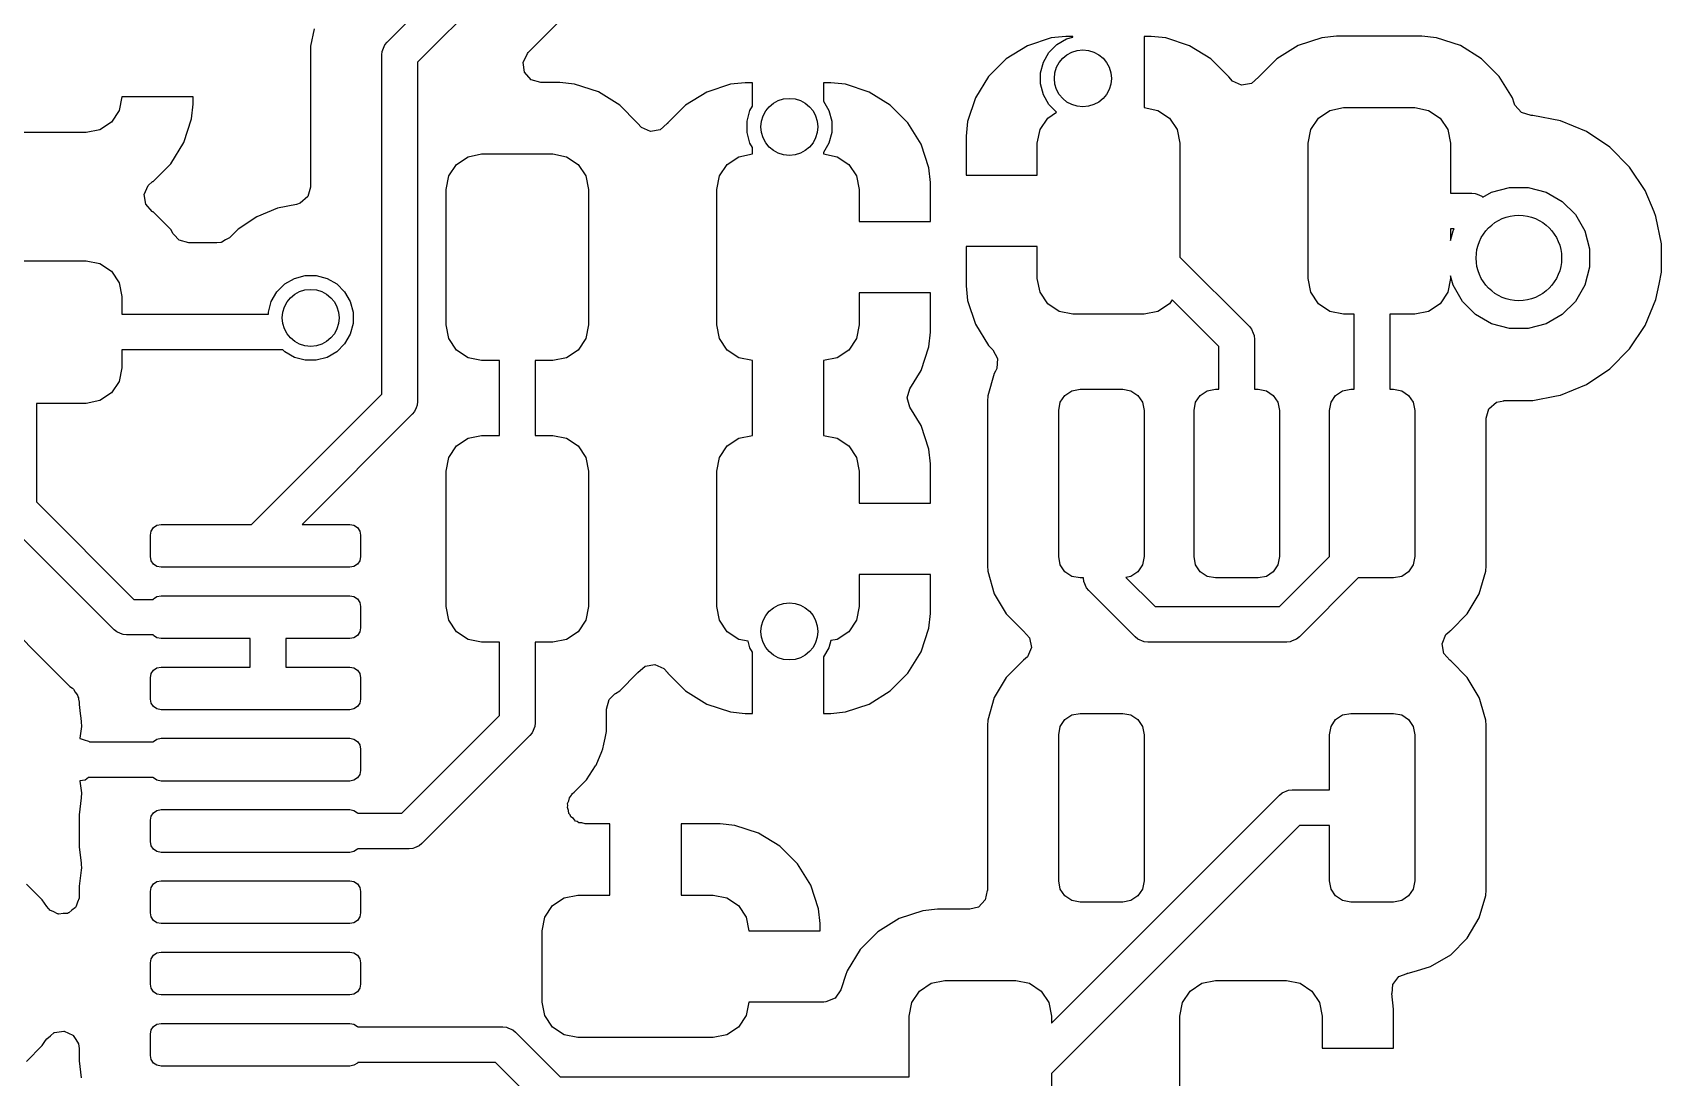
# Model space of a CAD drawing. Extents: x 1.91 to 4.47, y -4.27 to -2.07.
# Drawn here: x 2.6141 to 3.0642, y -3.2078 to -2.9192 of the extents above; entities that cross this region are included whole.
import ezdxf

# ---------------------------------------------------------------- set-up
doc = ezdxf.new("R2010")
doc.units = 0
doc.header["$MEASUREMENT"] = 0
doc.layers.add('BLACK', color=7, linetype='CONTINUOUS')

msp = doc.modelspace()

# ---------------------------------------------------------------- linework, layer by layer
at = {"layer": 'BLACK', "linetype": 'CONTINUOUS'}
for p, q in [((2.71207, -2.92191), (2.88402, -2.74996)), ((2.88954, -2.75837), (2.72047, -2.92743)), ((2.75105, -2.92472), (2.78177, -2.894)), ((2.69187, -2.91821), (2.69093, -2.92297)), ((2.89556, -2.92069), (2.88901, -2.92286)), ((2.89961, -2.92028), (2.89556, -2.92069)), ((2.89714, -2.92252), (2.89981, -2.92098)), ((2.90157, -2.92028), (2.89961, -2.92028)), ((2.89961, -2.92028), (2.89961, -2.92028)), ((2.89981, -2.92098), (2.90157, -2.92051)), ((2.90157, -2.92051), (2.90157, -2.92028)), ((2.90157, -2.92028), (2.90157, -2.92028)), ((2.92323, -2.92028), (2.92126, -2.92028)), ((2.92126, -2.92028), (2.92126, -2.93996)), ((2.92727, -2.92069), (2.92323, -2.92028)), ((2.93382, -2.92286), (2.92727, -2.92069)), ((2.92727, -2.92069), (2.92727, -2.92069)), ((2.97036, -2.92067), (2.96381, -2.92284)), ((2.97441, -2.92026), (2.97036, -2.92067)), ((2.97036, -2.92067), (2.97036, -2.92067)), ((2.99803, -2.92026), (2.97441, -2.92026)), ((2.97441, -2.92026), (2.97441, -2.92026)), ((3.00208, -2.92067), (2.99803, -2.92026)), ((3.00864, -2.92284), (3.00208, -2.92067)), ((3.00208, -2.92067), (3.00208, -2.92067)), ((2.69093, -2.92297), (2.69093, -2.9619)), ((2.71063, -2.92539), (2.71072, -2.92443)), ((2.71063, -3.01912), (2.71063, -2.92539)), ((2.71072, -2.92443), (2.71146, -2.92266)), ((2.71146, -2.92266), (2.71207, -2.92191)), ((2.71146, -2.92266), (2.71146, -2.92266)), ((2.74967, -2.92747), (2.75082, -2.92497)), ((2.75082, -2.92497), (2.75105, -2.92472)), ((2.88901, -2.92286), (2.88314, -2.92648)), ((2.88901, -2.92286), (2.88901, -2.92286)), ((2.89342, -2.92737), (2.89496, -2.9247)), ((2.89496, -2.9247), (2.89714, -2.92252)), ((2.9397, -2.92648), (2.93382, -2.92286)), ((2.93382, -2.92286), (2.93382, -2.92286)), ((2.96381, -2.92284), (2.95793, -2.92647)), ((2.96381, -2.92284), (2.96381, -2.92284)), ((3.01451, -2.92647), (3.00864, -2.92284)), ((2.72047, -2.92743), (2.72047, -3.02116)), ((2.75007, -2.9302), (2.74967, -2.92747)), ((2.88314, -2.92648), (2.87826, -2.93136)), ((2.89262, -2.93035), (2.89342, -2.92737)), ((2.94458, -2.93136), (2.9397, -2.92648)), ((2.95793, -2.92647), (2.95304, -2.93135)), ((3.0194, -2.93135), (3.01451, -2.92647)), ((2.75187, -2.93228), (2.75007, -2.9302)), ((2.75451, -2.93305), (2.75187, -2.93228)), ((2.75984, -2.93305), (2.75451, -2.93305)), ((2.76389, -2.93346), (2.75984, -2.93305)), ((2.75984, -2.93305), (2.75984, -2.93305)), ((2.77045, -2.93564), (2.76389, -2.93346)), ((2.76389, -2.93346), (2.76389, -2.93346)), ((2.80698, -2.93348), (2.80043, -2.93566)), ((2.81102, -2.93307), (2.80698, -2.93348)), ((2.81299, -2.93307), (2.81102, -2.93307)), ((2.81102, -2.93307), (2.81102, -2.93307)), ((2.81299, -2.93959), (2.81299, -2.93307)), ((2.81299, -2.93307), (2.81299, -2.93307)), ((2.83465, -2.93307), (2.83268, -2.93307)), ((2.83268, -2.93307), (2.83268, -2.93822)), ((2.83869, -2.93348), (2.83465, -2.93307)), ((2.84524, -2.93566), (2.83869, -2.93348)), ((2.83869, -2.93348), (2.83869, -2.93348)), ((2.87826, -2.93136), (2.87463, -2.93724)), ((2.89262, -2.93343), (2.89262, -2.93035)), ((2.89342, -2.93641), (2.89262, -2.93343)), ((2.94465, -2.93148), (2.94458, -2.93136)), ((2.94458, -2.93136), (2.94458, -2.93136)), ((2.94568, -2.93267), (2.94465, -2.93148)), ((2.9482, -2.93376), (2.94568, -2.93267)), ((2.95092, -2.93332), (2.9482, -2.93376)), ((2.95286, -2.93157), (2.95092, -2.93332)), ((2.95287, -2.93158), (2.95286, -2.93157)), ((2.95288, -2.93155), (2.95287, -2.93158)), ((2.95296, -2.93148), (2.95288, -2.93155)), ((2.95304, -2.93135), (2.95296, -2.93148)), ((2.95304, -2.93135), (2.95304, -2.93135)), ((3.02302, -2.93723), (3.0194, -2.93135)), ((2.63878, -2.93701), (2.63803, -2.94077)), ((2.65846, -2.93701), (2.63878, -2.93701)), ((2.65805, -2.94302), (2.65846, -2.93898)), ((2.65846, -2.93898), (2.65846, -2.93701)), ((2.65846, -2.93898), (2.65846, -2.93898)), ((2.77633, -2.93926), (2.77045, -2.93564)), ((2.80043, -2.93566), (2.79455, -2.93928)), ((2.80043, -2.93566), (2.80043, -2.93566)), ((2.83268, -2.93822), (2.83414, -2.94076)), ((2.85112, -2.93928), (2.84524, -2.93566)), ((2.84524, -2.93566), (2.84524, -2.93566)), ((2.87463, -2.93724), (2.87246, -2.94379)), ((2.87463, -2.93724), (2.87463, -2.93724)), ((2.89496, -2.93908), (2.89342, -2.93641)), ((2.89708, -2.9412), (2.89496, -2.93908)), ((3.02353, -2.93876), (3.02302, -2.93723)), ((3.02372, -2.93925), (3.02353, -2.93876)), ((2.63803, -2.94077), (2.6359, -2.94397)), ((2.65588, -2.94957), (2.65805, -2.94302)), ((2.65805, -2.94302), (2.65805, -2.94302)), ((2.78121, -2.94415), (2.77633, -2.93926)), ((2.79455, -2.93928), (2.78967, -2.94416)), ((2.81152, -2.94373), (2.81232, -2.94076)), ((2.81232, -2.94076), (2.81299, -2.93959)), ((2.83414, -2.94076), (2.83494, -2.94373)), ((2.856, -2.94416), (2.85112, -2.93928)), ((2.89248, -2.94604), (2.89462, -2.94284)), ((2.89462, -2.94284), (2.89708, -2.9412)), ((2.92126, -2.93996), (2.92503, -2.94071)), ((2.92503, -2.94071), (2.92822, -2.94284)), ((2.92822, -2.94284), (2.93035, -2.94604)), ((2.96728, -2.94604), (2.96942, -2.94284)), ((2.96942, -2.94284), (2.97261, -2.94071)), ((2.97261, -2.94071), (2.97638, -2.93996)), ((2.97638, -2.93996), (2.99606, -2.93996)), ((2.99606, -2.93996), (2.99983, -2.94071)), ((2.99983, -2.94071), (3.00302, -2.94284)), ((3.00302, -2.94284), (3.00516, -2.94604)), ((3.02553, -2.94133), (3.02372, -2.93925)), ((3.02816, -2.94211), (3.02553, -2.94133)), ((3.02868, -2.94211), (3.02816, -2.94211)), ((3.03629, -2.94362), (3.02868, -2.94211)), ((3.02868, -2.94211), (3.02868, -2.94211)), ((2.62894, -2.94685), (2.59154, -2.94685)), ((2.6327, -2.9461), (2.62894, -2.94685)), ((2.6359, -2.94397), (2.6327, -2.9461)), ((2.78129, -2.94428), (2.78121, -2.94415)), ((2.78232, -2.94546), (2.78129, -2.94428)), ((2.78129, -2.94428), (2.78129, -2.94428)), ((2.78484, -2.94656), (2.78232, -2.94546)), ((2.78755, -2.94612), (2.78484, -2.94656)), ((2.78949, -2.94438), (2.78755, -2.94612)), ((2.7895, -2.94438), (2.78949, -2.94438)), ((2.78953, -2.94434), (2.7895, -2.94438)), ((2.7896, -2.94428), (2.78953, -2.94434)), ((2.78967, -2.94416), (2.7896, -2.94428)), ((2.78967, -2.94416), (2.78967, -2.94416)), ((2.81152, -2.94682), (2.81152, -2.94373)), ((2.81232, -2.9498), (2.81152, -2.94682)), ((2.83494, -2.94682), (2.83414, -2.9498)), ((2.83494, -2.94373), (2.83494, -2.94682)), ((2.856, -2.94416), (2.856, -2.94416)), ((2.85826, -2.94784), (2.856, -2.94416)), ((2.85962, -2.95003), (2.85826, -2.94784)), ((2.87246, -2.94379), (2.87205, -2.94784)), ((2.87205, -2.94784), (2.87205, -2.95866)), ((2.87246, -2.94379), (2.87246, -2.94379)), ((2.89173, -2.9498), (2.89248, -2.94604)), ((2.93035, -2.94604), (2.9311, -2.9498)), ((2.96654, -2.9498), (2.96728, -2.94604)), ((3.00516, -2.94604), (3.00591, -2.9498)), ((3.04346, -2.94659), (3.03629, -2.94362)), ((3.03629, -2.94362), (3.03629, -2.94362)), ((3.04991, -2.9509), (3.04346, -2.94659)), ((3.04346, -2.94659), (3.04346, -2.94659)), ((2.65226, -2.95545), (2.65588, -2.94957)), ((2.65588, -2.94957), (2.65588, -2.94957)), ((2.81299, -2.95097), (2.81232, -2.9498)), ((2.81299, -2.95276), (2.81299, -2.95097)), ((2.83414, -2.9498), (2.83268, -2.95233)), ((2.83268, -2.95233), (2.83268, -2.95276)), ((2.86179, -2.95659), (2.85962, -2.95003)), ((2.85962, -2.95003), (2.85962, -2.95003)), ((2.89173, -2.95866), (2.89173, -2.9498)), ((2.9311, -2.9498), (2.9311, -2.98123)), ((2.96654, -2.9872), (2.96654, -2.9498)), ((3.00591, -2.9498), (3.00591, -2.96358)), ((3.0554, -2.95639), (3.04991, -2.9509)), ((3.04991, -2.9509), (3.04991, -2.9509)), ((2.64738, -2.96033), (2.65226, -2.95545)), ((2.7291, -2.95883), (2.73123, -2.95564)), ((2.73123, -2.95564), (2.73442, -2.95351)), ((2.73442, -2.95351), (2.73819, -2.95276)), ((2.73819, -2.95276), (2.75787, -2.95276)), ((2.75787, -2.95276), (2.76164, -2.95351)), ((2.76164, -2.95351), (2.76483, -2.95564)), ((2.76483, -2.95564), (2.76697, -2.95883)), ((2.8039, -2.95883), (2.80603, -2.95564)), ((2.80603, -2.95564), (2.80923, -2.95351)), ((2.80923, -2.95351), (2.81299, -2.95276)), ((2.83268, -2.95276), (2.83644, -2.95351)), ((2.83644, -2.95351), (2.83964, -2.95564)), ((2.83964, -2.95564), (2.84177, -2.95883)), ((2.8622, -2.96063), (2.86179, -2.95659)), ((3.05971, -2.96284), (3.0554, -2.95639)), ((3.0554, -2.95639), (3.0554, -2.95639)), ((2.64498, -2.96395), (2.64607, -2.96143)), ((2.64607, -2.96143), (2.64726, -2.9604)), ((2.64726, -2.9604), (2.64738, -2.96033)), ((2.72835, -2.9626), (2.7291, -2.95883)), ((2.76697, -2.95883), (2.76772, -2.9626)), ((2.80315, -2.9626), (2.8039, -2.95883)), ((2.84177, -2.95883), (2.84252, -2.9626)), ((2.8622, -2.97146), (2.8622, -2.96063)), ((2.8622, -2.96063), (2.8622, -2.96063)), ((2.87205, -2.95866), (2.89173, -2.95866)), ((2.64542, -2.96667), (2.64498, -2.96395)), ((2.69015, -2.96454), (2.68807, -2.96634)), ((2.69093, -2.9619), (2.69015, -2.96454)), ((2.72835, -3), (2.72835, -2.9626)), ((2.76772, -2.9626), (2.76772, -3)), ((2.80315, -3), (2.80315, -2.9626)), ((2.84252, -2.9626), (2.84252, -2.97146)), ((3.00591, -2.96358), (3.01181, -2.96358)), ((3.01181, -2.96358), (3.01277, -2.96368)), ((3.01277, -2.96368), (3.01277, -2.96368)), ((3.01277, -2.96368), (3.01326, -2.96388)), ((3.01326, -2.96388), (3.01455, -2.96441)), ((3.01455, -2.96441), (3.01455, -2.96441)), ((3.01455, -2.96441), (3.01488, -2.96469)), ((3.01488, -2.96469), (3.01727, -2.96331)), ((3.01727, -2.96331), (3.02223, -2.96198)), ((3.02223, -2.96198), (3.02737, -2.96198)), ((3.02737, -2.96198), (3.03234, -2.96331)), ((3.03234, -2.96331), (3.03679, -2.96588)), ((3.03679, -2.96588), (3.04042, -2.96951)), ((3.06218, -2.96879), (3.05971, -2.96284)), ((3.05971, -2.96284), (3.05971, -2.96284)), ((2.64717, -2.96861), (2.64542, -2.96667)), ((2.64719, -2.96863), (2.64716, -2.96861)), ((2.64716, -2.96861), (2.64717, -2.96861)), ((2.64726, -2.96871), (2.64719, -2.96863)), ((2.64739, -2.96879), (2.64726, -2.96871)), ((2.65227, -2.97367), (2.64739, -2.96879)), ((2.67604, -2.9701), (2.67087, -2.97355)), ((2.68177, -2.96773), (2.67604, -2.9701)), ((2.67604, -2.9701), (2.67604, -2.9701)), ((2.687, -2.96669), (2.68177, -2.96773)), ((2.68177, -2.96773), (2.68177, -2.96773)), ((2.68807, -2.96634), (2.687, -2.96669)), ((3.04042, -2.96951), (3.04299, -2.97396)), ((3.06268, -2.97001), (3.06218, -2.96879)), ((3.06419, -2.97762), (3.06268, -2.97001)), ((3.06268, -2.97001), (3.06268, -2.97001)), ((3.06268, -2.97001), (3.06268, -2.97001)), ((2.65296, -2.97479), (2.65227, -2.97367)), ((2.6531, -2.97502), (2.65296, -2.97479)), ((2.65462, -2.97657), (2.6531, -2.97502)), ((2.66969, -2.97473), (2.66851, -2.97591)), ((2.67087, -2.97355), (2.66969, -2.97473)), ((2.84252, -2.97146), (2.8622, -2.97146)), ((3.00591, -2.97343), (3.00591, -2.97662)), ((3.00693, -2.97343), (3.00591, -2.97343)), ((3.00591, -2.97662), (3.00662, -2.97396)), ((3.00662, -2.97396), (3.00693, -2.97343)), ((3.04299, -2.97396), (3.04432, -2.97893)), ((2.65726, -2.97734), (2.65462, -2.97657)), ((2.66506, -2.97734), (2.65726, -2.97734)), ((2.6661, -2.97723), (2.66506, -2.97734)), ((2.66619, -2.97718), (2.6661, -2.97723)), ((2.66644, -2.97714), (2.66619, -2.97718)), ((2.66745, -2.97649), (2.66644, -2.97714)), ((2.66851, -2.97591), (2.66745, -2.97649)), ((2.89173, -2.97835), (2.87205, -2.97835)), ((2.87205, -2.97835), (2.87205, -2.98917)), ((2.89173, -2.9872), (2.89173, -2.97835)), ((3.04432, -2.97893), (3.04432, -2.98407)), ((3.06419, -2.98538), (3.06419, -2.97762)), ((2.59154, -2.98228), (2.62894, -2.98228)), ((2.62894, -2.98228), (2.6327, -2.98303)), ((2.6327, -2.98303), (2.6359, -2.98517)), ((2.9311, -2.98123), (2.95033, -3.00046)), ((3.04432, -2.98407), (3.04299, -2.98903)), ((2.6359, -2.98517), (2.63803, -2.98836)), ((2.63803, -2.98836), (2.63878, -2.99213)), ((2.68377, -2.98866), (2.68644, -2.98712)), ((2.68644, -2.98712), (2.68942, -2.98632)), ((2.68942, -2.98632), (2.69251, -2.98632)), ((2.69251, -2.98632), (2.69548, -2.98712)), ((2.69548, -2.98712), (2.69815, -2.98866)), ((2.89248, -2.99097), (2.89173, -2.9872)), ((2.96728, -2.99097), (2.96654, -2.9872)), ((3.00591, -2.9872), (3.00516, -2.99097)), ((3.00662, -2.98903), (3.00591, -2.98638)), ((3.00591, -2.98638), (3.00591, -2.9872)), ((3.06353, -2.98873), (3.06419, -2.98538)), ((2.63878, -2.99213), (2.63878, -2.99705)), ((2.68005, -2.99351), (2.68159, -2.99084)), ((2.68159, -2.99084), (2.68377, -2.98866)), ((2.69815, -2.98866), (2.70033, -2.99084)), ((2.70033, -2.99084), (2.70188, -2.99351)), ((2.8622, -2.99114), (2.84252, -2.99114)), ((2.84252, -2.99114), (2.84252, -3)), ((2.8622, -3.00197), (2.8622, -2.99114)), ((2.87205, -2.98917), (2.87246, -2.99322)), ((2.89462, -2.99416), (2.89248, -2.99097)), ((2.92898, -2.99303), (2.92822, -2.99416)), ((2.94193, -3.00598), (2.92898, -2.99303)), ((2.96942, -2.99416), (2.96728, -2.99097)), ((3.00516, -2.99097), (3.00302, -2.99416)), ((3.00919, -2.99348), (3.00662, -2.98903)), ((3.04299, -2.98903), (3.04042, -2.99348)), ((3.05971, -3.00015), (3.06268, -2.99299)), ((3.06268, -2.99299), (3.06353, -2.98873)), ((2.63878, -2.99705), (2.67925, -2.99705)), ((2.67925, -2.99649), (2.68005, -2.99351)), ((2.67925, -2.99705), (2.67925, -2.99649)), ((2.70188, -2.99351), (2.70267, -2.99649)), ((2.70267, -2.99649), (2.70267, -2.99957)), ((2.87246, -2.99322), (2.87463, -2.99977)), ((2.89781, -2.9963), (2.89462, -2.99416)), ((2.90157, -2.99705), (2.89781, -2.9963)), ((2.92126, -2.99705), (2.90157, -2.99705)), ((2.92503, -2.9963), (2.92126, -2.99705)), ((2.92822, -2.99416), (2.92503, -2.9963)), ((2.97261, -2.9963), (2.96942, -2.99416)), ((2.97638, -2.99705), (2.97261, -2.9963)), ((2.97933, -2.99705), (2.97638, -2.99705)), ((2.97933, -3.01772), (2.97933, -2.99705)), ((2.99606, -2.99705), (2.98917, -2.99705)), ((2.98917, -2.99705), (2.98917, -3.01772)), ((2.99983, -2.9963), (2.99606, -2.99705)), ((3.00302, -2.99416), (2.99983, -2.9963)), ((3.01282, -2.99711), (3.00919, -2.99348)), ((3.01727, -2.99968), (3.01282, -2.99711)), ((3.03679, -2.99711), (3.03234, -2.99968)), ((3.04042, -2.99348), (3.03679, -2.99711)), ((2.70267, -2.99957), (2.70188, -3.00255)), ((2.7291, -3.00377), (2.72835, -3)), ((2.76772, -3), (2.76697, -3.00377)), ((2.8039, -3.00377), (2.80315, -3)), ((2.84252, -3), (2.84177, -3.00377)), ((2.86179, -3.00601), (2.8622, -3.00197)), ((2.8622, -3.00197), (2.8622, -3.00197)), ((2.87463, -2.99977), (2.87463, -2.99977)), ((2.87463, -2.99977), (2.87826, -3.00564)), ((2.95033, -3.00046), (2.95094, -3.0012)), ((2.95094, -3.0012), (2.95094, -3.0012)), ((2.95094, -3.0012), (2.95137, -3.00224)), ((3.02223, -3.00101), (3.01727, -2.99968)), ((3.02737, -3.00101), (3.02223, -3.00101)), ((3.03234, -2.99968), (3.02737, -3.00101)), ((3.0554, -3.00661), (3.05971, -3.00015)), ((2.70033, -3.00522), (2.69815, -3.0074)), ((2.70188, -3.00255), (2.70033, -3.00522)), ((2.73123, -3.00696), (2.7291, -3.00377)), ((2.76697, -3.00377), (2.76483, -3.00696)), ((2.80603, -3.00696), (2.8039, -3.00377)), ((2.84177, -3.00377), (2.83964, -3.00696)), ((2.85962, -3.01256), (2.86179, -3.00601)), ((2.86179, -3.00601), (2.86179, -3.00601)), ((2.87826, -3.00564), (2.87945, -3.00684)), ((2.94193, -3.01772), (2.94193, -3.00598)), ((2.95137, -3.00224), (2.95166, -3.00293)), ((2.95166, -3.00293), (2.95168, -3.00298)), ((2.95168, -3.00298), (2.95177, -3.00394)), ((2.95177, -3.00394), (2.95177, -3.01772)), ((3.04991, -3.01209), (3.0554, -3.00661)), ((2.68326, -3.00689), (2.63878, -3.00689)), ((2.63878, -3.00689), (2.63878, -3.01181)), ((2.68377, -3.0074), (2.68326, -3.00689)), ((2.68644, -3.00894), (2.68377, -3.0074)), ((2.68942, -3.00974), (2.68644, -3.00894)), ((2.69251, -3.00974), (2.68942, -3.00974)), ((2.69548, -3.00894), (2.69251, -3.00974)), ((2.69815, -3.0074), (2.69548, -3.00894)), ((2.73442, -3.00909), (2.73123, -3.00696)), ((2.73819, -3.00984), (2.73442, -3.00909)), ((2.74311, -3.00984), (2.73819, -3.00984)), ((2.74311, -3.03051), (2.74311, -3.00984)), ((2.75787, -3.00984), (2.75295, -3.00984)), ((2.75295, -3.00984), (2.75295, -3.03051)), ((2.76164, -3.00909), (2.75787, -3.00984)), ((2.76483, -3.00696), (2.76164, -3.00909)), ((2.80923, -3.00909), (2.80603, -3.00696)), ((2.81299, -3.00984), (2.80923, -3.00909)), ((2.81299, -3.03051), (2.81299, -3.00984)), ((2.83644, -3.00909), (2.83268, -3.00984)), ((2.83268, -3.00984), (2.83268, -3.03051)), ((2.83964, -3.00696), (2.83644, -3.00909)), ((2.87945, -3.00684), (2.88077, -3.00926)), ((2.88077, -3.00926), (2.88057, -3.012)), ((2.63803, -3.01558), (2.6359, -3.01877)), ((2.63878, -3.01181), (2.63803, -3.01558)), ((2.85651, -3.01761), (2.85962, -3.01256)), ((2.85962, -3.01256), (2.85962, -3.01256)), ((2.87985, -3.01337), (2.87805, -3.01958)), ((2.8802, -3.01278), (2.87985, -3.01337)), ((2.87985, -3.01337), (2.87985, -3.01337)), ((2.88057, -3.012), (2.8802, -3.01278)), ((3.04346, -3.0164), (3.04991, -3.01209)), ((2.6359, -3.01877), (2.6327, -3.0209)), ((2.67463, -3.05512), (2.71063, -3.01912)), ((2.85578, -3.02009), (2.85651, -3.01761)), ((2.85651, -3.02274), (2.85578, -3.02009)), ((2.87805, -3.01958), (2.87793, -3.02104)), ((2.87805, -3.01958), (2.87805, -3.01958)), ((2.89809, -3.02136), (2.89937, -3.01945)), ((2.89937, -3.01945), (2.90128, -3.01817)), ((2.90128, -3.01817), (2.90354, -3.01772)), ((2.90354, -3.01772), (2.91535, -3.01772)), ((2.91535, -3.01772), (2.91761, -3.01817)), ((2.91761, -3.01817), (2.91953, -3.01945)), ((2.91953, -3.01945), (2.92081, -3.02136)), ((2.93549, -3.02136), (2.93677, -3.01945)), ((2.93677, -3.01945), (2.93868, -3.01817)), ((2.93868, -3.01817), (2.94094, -3.01772)), ((2.94094, -3.01772), (2.94193, -3.01772)), ((2.95177, -3.01772), (2.95276, -3.01772)), ((2.95276, -3.01772), (2.95502, -3.01817)), ((2.95502, -3.01817), (2.95693, -3.01945)), ((2.95693, -3.01945), (2.95821, -3.02136)), ((2.97289, -3.02136), (2.97417, -3.01945)), ((2.97417, -3.01945), (2.97609, -3.01817)), ((2.97609, -3.01817), (2.97835, -3.01772)), ((2.97835, -3.01772), (2.97933, -3.01772)), ((2.98917, -3.01772), (2.99016, -3.01772)), ((2.99016, -3.01772), (2.99242, -3.01817)), ((2.99242, -3.01817), (2.99433, -3.01945)), ((2.99433, -3.01945), (2.99561, -3.02136)), ((3.02868, -3.02089), (3.03523, -3.01958)), ((3.03523, -3.01958), (3.03629, -3.01937)), ((3.03629, -3.01937), (3.04346, -3.0164)), ((2.62894, -3.02165), (2.61516, -3.02165)), ((2.61516, -3.02165), (2.61516, -3.04882)), ((2.6327, -3.0209), (2.62894, -3.02165)), ((2.71964, -3.0239), (2.71903, -3.02464)), ((2.72007, -3.02286), (2.71964, -3.0239)), ((2.71964, -3.0239), (2.71964, -3.0239)), ((2.72038, -3.02212), (2.72007, -3.02286)), ((2.72047, -3.02116), (2.72038, -3.02212)), ((2.72038, -3.02212), (2.72038, -3.02212)), ((2.85962, -3.02779), (2.85651, -3.02274)), ((2.87793, -3.02104), (2.87793, -3.06656)), ((2.89764, -3.02362), (2.89809, -3.02136)), ((2.89764, -3.06398), (2.89764, -3.02362)), ((2.92081, -3.02136), (2.92126, -3.02362)), ((2.92126, -3.02362), (2.92126, -3.06398)), ((2.93504, -3.02362), (2.93549, -3.02136)), ((2.93504, -3.06398), (2.93504, -3.02362)), ((2.95821, -3.02136), (2.95866, -3.02362)), ((2.95866, -3.02362), (2.95866, -3.06398)), ((2.97244, -3.02362), (2.97289, -3.02136)), ((2.97244, -3.06394), (2.97244, -3.02362)), ((2.99561, -3.02136), (2.99606, -3.02362)), ((2.99606, -3.02362), (2.99606, -3.06398)), ((3.01577, -3.02576), (3.01654, -3.02312)), ((3.01654, -3.02312), (3.01862, -3.02132)), ((3.01862, -3.02132), (3.02068, -3.02098)), ((3.02068, -3.02098), (3.02068, -3.02089)), ((3.02068, -3.02089), (3.02868, -3.02089)), ((2.71903, -3.02464), (2.68855, -3.05512)), ((2.86179, -3.03434), (2.85962, -3.02779)), ((2.85962, -3.02779), (2.85962, -3.02779)), ((3.01577, -3.06656), (3.01577, -3.02576)), ((2.7291, -3.03659), (2.73123, -3.03339)), ((2.73123, -3.03339), (2.73442, -3.03126)), ((2.73442, -3.03126), (2.73819, -3.03051)), ((2.73819, -3.03051), (2.74311, -3.03051)), ((2.75295, -3.03051), (2.75787, -3.03051)), ((2.75787, -3.03051), (2.76164, -3.03126)), ((2.76164, -3.03126), (2.76483, -3.03339)), ((2.76483, -3.03339), (2.76697, -3.03659)), ((2.8039, -3.03659), (2.80603, -3.03339)), ((2.80603, -3.03339), (2.80923, -3.03126)), ((2.80923, -3.03126), (2.81299, -3.03051)), ((2.83268, -3.03051), (2.83644, -3.03126)), ((2.83644, -3.03126), (2.83964, -3.03339)), ((2.83964, -3.03339), (2.84177, -3.03659)), ((2.72835, -3.04035), (2.7291, -3.03659)), ((2.76697, -3.03659), (2.76772, -3.04035)), ((2.80315, -3.04035), (2.8039, -3.03659)), ((2.84177, -3.03659), (2.84252, -3.04035)), ((2.8622, -3.03839), (2.86179, -3.03434)), ((2.72835, -3.07776), (2.72835, -3.04035)), ((2.76772, -3.04035), (2.76772, -3.07776)), ((2.80315, -3.07776), (2.80315, -3.04035)), ((2.84252, -3.04035), (2.84252, -3.04921)), ((2.8622, -3.04921), (2.8622, -3.03839)), ((2.8622, -3.03839), (2.8622, -3.03839)), ((2.61516, -3.04882), (2.64212, -3.07579)), ((2.84252, -3.04921), (2.8622, -3.04921)), ((2.63661, -3.08419), (2.60676, -3.05434)), ((2.64688, -3.05694), (2.64752, -3.05598)), ((2.64752, -3.05598), (2.64848, -3.05534)), ((2.64848, -3.05534), (2.64961, -3.05512)), ((2.64961, -3.05512), (2.67463, -3.05512)), ((2.68855, -3.05512), (2.70177, -3.05512)), ((2.70177, -3.05512), (2.7029, -3.05534)), ((2.7029, -3.05534), (2.70386, -3.05598)), ((2.70386, -3.05598), (2.7045, -3.05694)), ((2.64665, -3.05807), (2.64688, -3.05694)), ((2.64665, -3.06398), (2.64665, -3.05807)), ((2.7045, -3.05694), (2.70472, -3.05807)), ((2.70472, -3.05807), (2.70472, -3.06398)), ((2.64688, -3.06511), (2.64665, -3.06398)), ((2.64752, -3.06606), (2.64688, -3.06511)), ((2.7045, -3.06511), (2.70386, -3.06606)), ((2.70472, -3.06398), (2.7045, -3.06511)), ((2.89809, -3.06624), (2.89764, -3.06398)), ((2.92126, -3.06398), (2.92081, -3.06624)), ((2.93549, -3.06624), (2.93504, -3.06398)), ((2.95866, -3.06398), (2.95821, -3.06624)), ((2.95863, -3.07776), (2.97244, -3.06394)), ((2.99606, -3.06398), (2.99561, -3.06624)), ((2.64848, -3.0667), (2.64752, -3.06606)), ((2.64961, -3.06693), (2.64848, -3.0667)), ((2.70177, -3.06693), (2.64961, -3.06693)), ((2.7029, -3.0667), (2.70177, -3.06693)), ((2.70386, -3.06606), (2.7029, -3.0667)), ((2.8622, -3.0689), (2.84252, -3.0689)), ((2.84252, -3.0689), (2.84252, -3.07776)), ((2.8622, -3.07972), (2.8622, -3.0689)), ((2.87793, -3.06656), (2.87805, -3.06801)), ((2.87805, -3.06801), (2.87805, -3.06801)), ((2.87805, -3.06801), (2.87985, -3.07423)), ((2.89937, -3.06815), (2.89809, -3.06624)), ((2.90128, -3.06943), (2.89937, -3.06815)), ((2.90354, -3.06988), (2.90128, -3.06943)), ((2.91761, -3.06943), (2.91623, -3.06971)), ((2.91953, -3.06815), (2.91761, -3.06943)), ((2.92081, -3.06624), (2.91953, -3.06815)), ((2.93677, -3.06815), (2.93549, -3.06624)), ((2.93868, -3.06943), (2.93677, -3.06815)), ((2.94094, -3.06988), (2.93868, -3.06943)), ((2.95502, -3.06943), (2.95276, -3.06988)), ((2.95693, -3.06815), (2.95502, -3.06943)), ((2.95821, -3.06624), (2.95693, -3.06815)), ((2.99242, -3.06943), (2.99016, -3.06988)), ((2.99433, -3.06815), (2.99242, -3.06943)), ((2.99561, -3.06624), (2.99433, -3.06815)), ((3.01385, -3.07423), (3.01565, -3.06801)), ((3.01565, -3.06801), (3.01577, -3.06656)), ((2.59471, -3.07016), (2.62096, -3.09641)), ((2.90453, -3.06988), (2.90354, -3.06988)), ((2.90462, -3.07084), (2.90453, -3.06988)), ((2.90536, -3.07262), (2.90462, -3.07084)), ((2.90597, -3.07336), (2.90536, -3.07262)), ((2.90536, -3.07262), (2.90536, -3.07262)), ((2.91876, -3.08616), (2.90597, -3.07336)), ((2.91623, -3.06971), (2.92428, -3.07776)), ((2.95276, -3.06988), (2.94094, -3.06988)), ((2.98042, -3.06988), (2.96415, -3.08616)), ((2.99016, -3.06988), (2.98042, -3.06988)), ((2.64212, -3.07579), (2.64744, -3.07579)), ((2.64744, -3.07579), (2.64752, -3.07567)), ((2.64752, -3.07567), (2.64848, -3.07503)), ((2.64848, -3.07503), (2.64961, -3.0748)), ((2.64961, -3.0748), (2.70177, -3.0748)), ((2.70177, -3.0748), (2.7029, -3.07503)), ((2.7029, -3.07503), (2.70386, -3.07567)), ((2.70386, -3.07567), (2.7045, -3.07663)), ((2.7045, -3.07663), (2.70472, -3.07776)), ((2.70472, -3.07776), (2.70472, -3.08366)), ((2.7291, -3.08152), (2.72835, -3.07776)), ((2.76772, -3.07776), (2.76697, -3.08152)), ((2.8039, -3.08152), (2.80315, -3.07776)), ((2.84252, -3.07776), (2.84177, -3.08152)), ((2.87985, -3.07423), (2.87985, -3.07423)), ((2.87985, -3.07423), (2.88315, -3.0798)), ((2.92428, -3.07776), (2.95863, -3.07776)), ((3.01055, -3.0798), (3.01385, -3.07423)), ((2.73123, -3.08472), (2.7291, -3.08152)), ((2.76697, -3.08152), (2.76483, -3.08472)), ((2.80603, -3.08472), (2.8039, -3.08152)), ((2.84177, -3.08152), (2.83964, -3.08472)), ((2.86179, -3.08377), (2.8622, -3.07972)), ((2.8622, -3.07972), (2.8622, -3.07972)), ((2.88315, -3.0798), (2.88315, -3.0798)), ((2.88315, -3.0798), (2.88772, -3.08437)), ((3.00598, -3.08437), (3.01055, -3.0798)), ((2.63735, -3.0848), (2.63661, -3.08419)), ((2.63839, -3.08523), (2.63735, -3.0848)), ((2.63735, -3.0848), (2.63735, -3.0848)), ((2.63913, -3.08554), (2.63839, -3.08523)), ((2.64009, -3.08563), (2.63913, -3.08554)), ((2.63913, -3.08554), (2.63913, -3.08554)), ((2.64744, -3.08563), (2.64009, -3.08563)), ((2.64752, -3.08575), (2.64744, -3.08563)), ((2.64848, -3.08639), (2.64752, -3.08575)), ((2.64961, -3.08661), (2.64848, -3.08639)), ((2.67421, -3.08661), (2.64961, -3.08661)), ((2.67421, -3.09449), (2.67421, -3.08661)), ((2.70177, -3.08661), (2.68405, -3.08661)), ((2.68405, -3.08661), (2.68405, -3.09449)), ((2.7029, -3.08639), (2.70177, -3.08661)), ((2.70386, -3.08575), (2.7029, -3.08639)), ((2.7045, -3.08479), (2.70386, -3.08575)), ((2.70472, -3.08366), (2.7045, -3.08479)), ((2.73442, -3.08685), (2.73123, -3.08472)), ((2.73819, -3.0876), (2.73442, -3.08685)), ((2.74311, -3.0876), (2.73819, -3.0876)), ((2.74311, -3.10787), (2.74311, -3.0876)), ((2.75787, -3.0876), (2.75295, -3.0876)), ((2.75295, -3.0876), (2.75295, -3.10991)), ((2.76164, -3.08685), (2.75787, -3.0876)), ((2.76483, -3.08472), (2.76164, -3.08685)), ((2.80923, -3.08685), (2.80603, -3.08472)), ((2.81183, -3.08737), (2.80923, -3.08685)), ((2.81232, -3.08917), (2.81183, -3.08737)), ((2.83467, -3.0872), (2.83414, -3.08917)), ((2.83644, -3.08685), (2.83467, -3.0872)), ((2.83964, -3.08472), (2.83644, -3.08685)), ((2.85962, -3.09032), (2.86179, -3.08377)), ((2.86179, -3.08377), (2.86179, -3.08377)), ((2.88772, -3.08437), (2.88772, -3.08437)), ((2.88772, -3.08437), (2.88772, -3.08437)), ((2.88772, -3.08437), (2.88773, -3.08438)), ((2.88773, -3.08438), (2.88774, -3.08439)), ((2.88774, -3.08439), (2.88796, -3.08456)), ((2.88796, -3.08456), (2.88794, -3.0846)), ((2.88794, -3.0846), (2.88961, -3.08639)), ((2.88961, -3.08639), (2.8901, -3.0891)), ((2.91951, -3.08677), (2.91876, -3.08616)), ((2.92128, -3.0875), (2.91951, -3.08677)), ((2.92224, -3.0876), (2.92128, -3.0875)), ((2.92128, -3.0875), (2.92128, -3.0875)), ((2.96067, -3.0876), (2.92224, -3.0876)), ((2.96163, -3.0875), (2.96067, -3.0876)), ((2.96215, -3.08729), (2.96163, -3.0875)), ((2.96163, -3.0875), (2.96163, -3.0875)), ((2.9634, -3.08677), (2.96215, -3.08729)), ((2.96415, -3.08616), (2.9634, -3.08677)), ((2.9634, -3.08677), (2.9634, -3.08677)), ((3.0036, -3.08807), (3.00465, -3.08552)), ((3.00465, -3.08552), (3.00574, -3.08457)), ((3.00574, -3.08456), (3.00594, -3.0844)), ((3.00574, -3.08457), (3.00574, -3.08456)), ((3.00594, -3.0844), (3.00597, -3.08438)), ((3.00597, -3.08438), (3.00598, -3.08437)), ((3.00597, -3.08438), (3.00597, -3.08438)), ((2.81299, -3.09034), (2.81232, -3.08917)), ((2.81299, -3.10728), (2.81299, -3.09034)), ((2.83414, -3.08917), (2.83268, -3.0917)), ((2.83268, -3.0917), (2.83268, -3.10728)), ((2.856, -3.09619), (2.85962, -3.09032)), ((2.85962, -3.09032), (2.85962, -3.09032)), ((2.88905, -3.09164), (2.88796, -3.09259)), ((2.8901, -3.0891), (2.88905, -3.09164)), ((3.00409, -3.09077), (3.0036, -3.08807)), ((3.00576, -3.09257), (3.00409, -3.09077)), ((2.62096, -3.09641), (2.62096, -3.09641)), ((2.62096, -3.09641), (2.62439, -3.09984)), ((2.64665, -3.09744), (2.64688, -3.09631)), ((2.64688, -3.09631), (2.64752, -3.09535)), ((2.64752, -3.09535), (2.64848, -3.09471)), ((2.64848, -3.09471), (2.64961, -3.09449)), ((2.64961, -3.09449), (2.67421, -3.09449)), ((2.68405, -3.09449), (2.70177, -3.09449)), ((2.70177, -3.09449), (2.7029, -3.09471)), ((2.7029, -3.09471), (2.70386, -3.09535)), ((2.70386, -3.09535), (2.7045, -3.09631)), ((2.7045, -3.09631), (2.70472, -3.09744)), ((2.77633, -3.10109), (2.78121, -3.09621)), ((2.78121, -3.09621), (2.78129, -3.09608)), ((2.78129, -3.09608), (2.78137, -3.09601)), ((2.78137, -3.09601), (2.78139, -3.09598)), ((2.78139, -3.09599), (2.78333, -3.09424)), ((2.78139, -3.09598), (2.78139, -3.09599)), ((2.78333, -3.09424), (2.78605, -3.0938)), ((2.78605, -3.0938), (2.78857, -3.09489)), ((2.78857, -3.09489), (2.7896, -3.09608)), ((2.7896, -3.09608), (2.78967, -3.09619)), ((2.78967, -3.09619), (2.78967, -3.09619)), ((2.78967, -3.09619), (2.79455, -3.10108)), ((2.85112, -3.10108), (2.856, -3.09619)), ((2.88772, -3.09279), (2.88315, -3.09737)), ((2.88773, -3.09278), (2.88772, -3.09279)), ((2.88772, -3.09279), (2.88772, -3.09279)), ((2.88776, -3.09276), (2.88773, -3.09278)), ((2.88796, -3.0926), (2.88776, -3.09276)), ((2.88796, -3.09259), (2.88796, -3.0926)), ((3.00574, -3.0926), (3.00576, -3.09257)), ((3.00596, -3.09278), (3.00574, -3.0926)), ((3.00597, -3.09278), (3.00596, -3.09278)), ((3.00598, -3.09279), (3.00597, -3.09278)), ((3.01055, -3.09737), (3.00598, -3.09279)), ((3.00598, -3.09279), (3.00598, -3.09279)), ((3.00598, -3.09279), (3.00598, -3.09279)), ((2.62439, -3.09984), (2.62512, -3.10033)), ((2.62512, -3.10033), (2.62542, -3.10061)), ((2.62542, -3.10061), (2.62591, -3.10146)), ((2.64665, -3.10335), (2.64665, -3.09744)), ((2.70472, -3.09744), (2.70472, -3.10335)), ((2.77519, -3.10179), (2.77633, -3.10109)), ((2.79455, -3.10108), (2.80043, -3.1047)), ((2.84524, -3.1047), (2.85112, -3.10108)), ((2.88315, -3.09737), (2.87985, -3.10294)), ((2.88315, -3.09737), (2.88315, -3.09737)), ((3.01385, -3.10294), (3.01055, -3.09737)), ((3.01055, -3.09737), (3.01055, -3.09737)), ((3.01055, -3.09737), (3.01055, -3.09737)), ((2.62591, -3.10146), (2.62654, -3.10221)), ((2.62654, -3.10221), (2.62665, -3.10271)), ((2.62665, -3.10271), (2.62681, -3.10298)), ((2.62681, -3.10298), (2.62679, -3.10339)), ((2.62679, -3.10339), (2.62695, -3.10416)), ((2.62695, -3.10416), (2.62695, -3.10483)), ((2.62695, -3.10483), (2.62727, -3.10728)), ((2.64688, -3.10448), (2.64665, -3.10335)), ((2.64752, -3.10543), (2.64688, -3.10448)), ((2.64848, -3.10607), (2.64752, -3.10543)), ((2.70386, -3.10543), (2.7029, -3.10607)), ((2.7045, -3.10448), (2.70386, -3.10543)), ((2.70472, -3.10335), (2.7045, -3.10448)), ((2.77266, -3.10608), (2.77343, -3.10344)), ((2.77343, -3.10344), (2.77498, -3.10192)), ((2.77498, -3.10192), (2.77519, -3.10179)), ((2.80043, -3.1047), (2.80043, -3.1047)), ((2.80043, -3.1047), (2.80698, -3.10687)), ((2.83869, -3.10687), (2.84524, -3.1047)), ((2.84524, -3.1047), (2.84524, -3.1047)), ((2.87985, -3.10294), (2.87805, -3.10915)), ((2.87985, -3.10294), (2.87985, -3.10294)), ((3.01399, -3.10344), (3.01385, -3.10294)), ((3.0152, -3.10759), (3.01399, -3.10344)), ((2.62727, -3.10728), (2.62745, -3.10864)), ((2.62745, -3.10864), (2.62757, -3.10958)), ((2.62757, -3.10958), (2.6275, -3.10959)), ((2.6275, -3.10959), (2.62759, -3.11092)), ((2.64961, -3.1063), (2.64848, -3.10607)), ((2.70177, -3.1063), (2.64961, -3.1063)), ((2.7029, -3.10607), (2.70177, -3.1063)), ((2.71614, -3.13484), (2.74311, -3.10787)), ((2.75295, -3.10991), (2.75286, -3.11087)), ((2.77266, -3.10748), (2.77266, -3.10608)), ((2.77266, -3.11233), (2.77266, -3.10748)), ((2.80698, -3.10687), (2.80698, -3.10687)), ((2.80698, -3.10687), (2.81102, -3.10728)), ((2.81102, -3.10728), (2.81299, -3.10728)), ((2.81299, -3.10728), (2.81299, -3.10728)), ((2.83268, -3.10728), (2.83464, -3.10728)), ((2.83464, -3.10728), (2.83465, -3.10728)), ((2.83465, -3.10728), (2.83869, -3.10687)), ((2.87805, -3.10915), (2.87793, -3.1106)), ((2.87805, -3.10915), (2.87805, -3.10915)), ((2.89809, -3.11093), (2.89937, -3.10901)), ((2.89937, -3.10901), (2.90128, -3.10773)), ((2.90128, -3.10773), (2.90354, -3.10728)), ((2.90354, -3.10728), (2.91535, -3.10728)), ((2.91535, -3.10728), (2.91761, -3.10773)), ((2.91761, -3.10773), (2.91953, -3.10901)), ((2.91953, -3.10901), (2.92081, -3.11093)), ((2.97289, -3.11093), (2.97417, -3.10901)), ((2.97417, -3.10901), (2.97609, -3.10773)), ((2.97609, -3.10773), (2.97835, -3.10728)), ((2.97835, -3.10728), (2.99016, -3.10728)), ((2.99016, -3.10728), (2.99242, -3.10773)), ((2.99242, -3.10773), (2.99433, -3.10901)), ((2.99433, -3.10901), (2.99561, -3.11093)), ((3.01565, -3.10915), (3.0152, -3.10759)), ((3.01577, -3.1106), (3.01565, -3.10915)), ((2.62759, -3.11092), (2.62716, -3.11417)), ((2.62716, -3.11417), (2.62718, -3.11419)), ((2.62718, -3.11419), (2.62724, -3.11418)), ((2.62724, -3.11418), (2.6284, -3.1146)), ((2.6284, -3.1146), (2.62959, -3.11495)), ((2.64752, -3.11504), (2.64848, -3.1144)), ((2.64848, -3.1144), (2.64961, -3.11417)), ((2.64961, -3.11417), (2.70177, -3.11417)), ((2.70177, -3.11417), (2.7029, -3.1144)), ((2.7029, -3.1144), (2.70386, -3.11504)), ((2.75151, -3.11339), (2.72166, -3.14324)), ((2.75212, -3.11264), (2.75151, -3.11339)), ((2.75286, -3.11087), (2.75212, -3.11264)), ((2.75286, -3.11087), (2.75286, -3.11087)), ((2.77197, -3.11581), (2.7723, -3.11415)), ((2.7723, -3.11415), (2.77266, -3.11233)), ((2.7723, -3.11415), (2.7723, -3.11415)), ((2.87793, -3.1106), (2.87793, -3.15613)), ((2.89764, -3.11319), (2.89809, -3.11093)), ((2.89764, -3.15354), (2.89764, -3.11319)), ((2.92081, -3.11093), (2.92126, -3.11319)), ((2.92126, -3.11319), (2.92126, -3.15354)), ((2.97244, -3.11319), (2.97289, -3.11093)), ((2.97244, -3.12844), (2.97244, -3.11319)), ((2.99561, -3.11093), (2.99606, -3.11319)), ((2.99606, -3.11319), (2.99606, -3.15354)), ((3.01577, -3.15613), (3.01577, -3.1106)), ((2.62959, -3.11495), (2.62973, -3.11508)), ((2.62973, -3.11508), (2.62983, -3.11511)), ((2.62983, -3.11511), (2.62987, -3.11516)), ((2.62987, -3.11516), (2.64744, -3.11516)), ((2.64744, -3.11516), (2.64752, -3.11504)), ((2.70386, -3.11504), (2.7045, -3.116)), ((2.7045, -3.116), (2.70472, -3.11713)), ((2.70472, -3.11713), (2.70472, -3.12303)), ((2.76985, -3.12157), (2.7714, -3.11785)), ((2.7714, -3.11785), (2.77171, -3.11709)), ((2.77171, -3.11709), (2.77197, -3.11581)), ((2.70472, -3.12303), (2.7045, -3.12416)), ((2.76716, -3.12561), (2.76969, -3.12182)), ((2.76969, -3.12182), (2.76985, -3.12157)), ((2.6272, -3.12594), (2.62716, -3.12598)), ((2.62716, -3.12598), (2.62759, -3.12924)), ((2.6286, -3.1257), (2.6272, -3.12594)), ((2.62955, -3.125), (2.6286, -3.1257)), ((2.64744, -3.125), (2.62955, -3.125)), ((2.64752, -3.12512), (2.64744, -3.125)), ((2.64848, -3.12576), (2.64752, -3.12512)), ((2.64961, -3.12598), (2.64848, -3.12576)), ((2.70177, -3.12598), (2.64961, -3.12598)), ((2.7029, -3.12576), (2.70177, -3.12598)), ((2.70386, -3.12512), (2.7029, -3.12576)), ((2.7045, -3.12416), (2.70386, -3.12512)), ((2.76373, -3.12904), (2.76716, -3.12561)), ((2.62757, -3.13058), (2.62695, -3.13533)), ((2.62759, -3.12924), (2.6275, -3.13057)), ((2.6275, -3.13057), (2.62757, -3.13058)), ((2.76193, -3.13222), (2.76229, -3.13143)), ((2.762, -3.13274), (2.76193, -3.13222)), ((2.76229, -3.13143), (2.76247, -3.13057)), ((2.76247, -3.13057), (2.763, -3.12988)), ((2.763, -3.12988), (2.76307, -3.12972)), ((2.76307, -3.12972), (2.76331, -3.12946)), ((2.76331, -3.12946), (2.76373, -3.12904)), ((2.76373, -3.12904), (2.76373, -3.12904)), ((2.89567, -3.19288), (2.95866, -3.12989)), ((2.95866, -3.12989), (2.95941, -3.12927)), ((2.95941, -3.12927), (2.96118, -3.12854)), ((2.96118, -3.12854), (2.96214, -3.12844)), ((2.96118, -3.12854), (2.96118, -3.12854)), ((2.96214, -3.12844), (2.97244, -3.12844)), ((2.62695, -3.13533), (2.62695, -3.13533)), ((2.62695, -3.13533), (2.62695, -3.1442)), ((2.64665, -3.13681), (2.64688, -3.13568)), ((2.64665, -3.14272), (2.64665, -3.13681)), ((2.64688, -3.13568), (2.64752, -3.13472)), ((2.64752, -3.13472), (2.64848, -3.13408)), ((2.64848, -3.13408), (2.64961, -3.13386)), ((2.64961, -3.13386), (2.70177, -3.13386)), ((2.70177, -3.13386), (2.7029, -3.13408)), ((2.7029, -3.13408), (2.70386, -3.13472)), ((2.70386, -3.13472), (2.70394, -3.13484)), ((2.70394, -3.13484), (2.71614, -3.13484)), ((2.76189, -3.13326), (2.762, -3.13274)), ((2.76219, -3.13408), (2.76189, -3.13326)), ((2.76232, -3.13494), (2.76219, -3.13408)), ((2.76266, -3.13534), (2.76232, -3.13494)), ((2.76285, -3.13584), (2.76266, -3.13534)), ((2.76355, -3.13636), (2.76285, -3.13584)), ((2.76412, -3.13702), (2.76355, -3.13636)), ((2.76463, -3.13717), (2.76412, -3.13702)), ((2.76505, -3.13749), (2.76463, -3.13717)), ((2.76592, -3.13755), (2.76505, -3.13749)), ((2.76676, -3.1378), (2.76592, -3.13755)), ((2.77362, -3.1378), (2.76676, -3.1378)), ((2.77362, -3.15748), (2.77362, -3.1378)), ((2.80413, -3.1378), (2.79331, -3.1378)), ((2.79331, -3.1378), (2.79331, -3.15748)), ((2.80818, -3.13821), (2.80413, -3.1378)), ((2.81473, -3.14038), (2.80818, -3.13821)), ((2.80818, -3.13821), (2.80818, -3.13821)), ((2.8206, -3.144), (2.81473, -3.14038)), ((2.81473, -3.14038), (2.81473, -3.14038)), ((2.96418, -3.13829), (2.89567, -3.2068)), ((2.97244, -3.13829), (2.96418, -3.13829)), ((2.97244, -3.15354), (2.97244, -3.13829)), ((2.62695, -3.1442), (2.62753, -3.14861)), ((2.64688, -3.14385), (2.64665, -3.14272)), ((2.64752, -3.1448), (2.64688, -3.14385)), ((2.64848, -3.14544), (2.64752, -3.1448)), ((2.64961, -3.14567), (2.64848, -3.14544)), ((2.70177, -3.14567), (2.64961, -3.14567)), ((2.7029, -3.14544), (2.70177, -3.14567)), ((2.70386, -3.1448), (2.7029, -3.14544)), ((2.70394, -3.14469), (2.70386, -3.1448)), ((2.71818, -3.14469), (2.70394, -3.14469)), ((2.71914, -3.14459), (2.71818, -3.14469)), ((2.71966, -3.14438), (2.71914, -3.14459)), ((2.71914, -3.14459), (2.71914, -3.14459)), ((2.72091, -3.14386), (2.71966, -3.14438)), ((2.72166, -3.14324), (2.72091, -3.14386)), ((2.72091, -3.14386), (2.72091, -3.14386)), ((2.82548, -3.14888), (2.8206, -3.144)), ((2.62753, -3.15058), (2.62695, -3.15501)), ((2.62757, -3.14895), (2.62751, -3.14896)), ((2.62751, -3.14896), (2.62761, -3.15)), ((2.62753, -3.14861), (2.62757, -3.14895)), ((2.62756, -3.1505), (2.62753, -3.15058)), ((2.62761, -3.15), (2.62756, -3.1505)), ((2.82911, -3.15476), (2.82548, -3.14888)), ((2.61679, -3.15883), (2.6124, -3.15444)), ((2.62695, -3.15501), (2.62695, -3.15813)), ((2.64688, -3.15537), (2.64752, -3.15441)), ((2.64752, -3.15441), (2.64848, -3.15377)), ((2.64848, -3.15377), (2.64961, -3.15354)), ((2.64961, -3.15354), (2.70177, -3.15354)), ((2.70177, -3.15354), (2.7029, -3.15377)), ((2.7029, -3.15377), (2.70386, -3.15441)), ((2.70386, -3.15441), (2.7045, -3.15537)), ((2.83128, -3.16131), (2.82911, -3.15476)), ((2.82911, -3.15476), (2.82911, -3.15476)), ((2.89809, -3.1558), (2.89764, -3.15354)), ((2.92126, -3.15354), (2.92081, -3.1558)), ((2.97289, -3.1558), (2.97244, -3.15354)), ((2.99606, -3.15354), (2.99561, -3.1558)), ((2.61801, -3.16065), (2.61679, -3.15883)), ((2.62651, -3.15944), (2.62617, -3.16057)), ((2.62693, -3.15833), (2.62651, -3.15944)), ((2.62695, -3.15813), (2.62693, -3.15833)), ((2.64665, -3.1565), (2.64688, -3.15537)), ((2.64665, -3.1624), (2.64665, -3.1565)), ((2.7045, -3.15537), (2.70472, -3.1565)), ((2.70472, -3.1565), (2.70472, -3.1624)), ((2.7578, -3.16036), (2.761, -3.15823)), ((2.761, -3.15823), (2.76476, -3.15748)), ((2.76476, -3.15748), (2.77362, -3.15748)), ((2.79331, -3.15748), (2.80217, -3.15748)), ((2.80217, -3.15748), (2.80593, -3.15823)), ((2.80593, -3.15823), (2.80913, -3.16036)), ((2.87737, -3.15882), (2.87544, -3.16078)), ((2.87791, -3.15623), (2.87737, -3.15882)), ((2.87794, -3.15623), (2.87791, -3.15623)), ((2.87793, -3.15613), (2.87793, -3.15613)), ((2.87793, -3.15613), (2.87793, -3.15613)), ((2.87793, -3.15613), (2.87793, -3.15613)), ((2.87793, -3.15613), (2.87794, -3.15623)), ((2.89937, -3.15772), (2.89809, -3.1558)), ((2.90128, -3.159), (2.89937, -3.15772)), ((2.90354, -3.15945), (2.90128, -3.159)), ((2.91535, -3.15945), (2.90354, -3.15945)), ((2.91761, -3.159), (2.91535, -3.15945)), ((2.91953, -3.15772), (2.91761, -3.159)), ((2.92081, -3.1558), (2.91953, -3.15772)), ((2.97417, -3.15772), (2.97289, -3.1558)), ((2.97609, -3.159), (2.97417, -3.15772)), ((2.97835, -3.15945), (2.97609, -3.159)), ((2.99016, -3.15945), (2.97835, -3.15945)), ((2.99242, -3.159), (2.99016, -3.15945)), ((2.99433, -3.15772), (2.99242, -3.159)), ((2.99561, -3.1558), (2.99433, -3.15772)), ((3.01385, -3.1638), (3.01565, -3.15758)), ((3.01565, -3.15758), (3.01577, -3.15613)), ((2.61851, -3.16121), (2.61801, -3.16065)), ((2.61858, -3.16136), (2.61851, -3.16121)), ((2.61868, -3.16141), (2.61858, -3.16136)), ((2.61887, -3.16162), (2.61868, -3.16141)), ((2.61995, -3.16212), (2.61887, -3.16162)), ((2.62099, -3.1627), (2.61995, -3.16212)), ((2.62119, -3.16268), (2.62099, -3.1627)), ((2.62137, -3.16277), (2.62119, -3.16268)), ((2.62255, -3.1626), (2.62137, -3.16277)), ((2.62373, -3.16252), (2.62255, -3.1626)), ((2.62389, -3.1624), (2.62373, -3.16252)), ((2.62409, -3.16238), (2.62389, -3.1624)), ((2.62499, -3.1616), (2.62409, -3.16238)), ((2.62595, -3.1609), (2.62499, -3.1616)), ((2.62602, -3.16071), (2.62595, -3.1609)), ((2.62617, -3.16057), (2.62602, -3.16071)), ((2.64688, -3.16353), (2.64665, -3.1624)), ((2.64752, -3.16449), (2.64688, -3.16353)), ((2.7045, -3.16353), (2.70386, -3.16449)), ((2.70472, -3.1624), (2.7045, -3.16353)), ((2.75492, -3.16732), (2.75567, -3.16356)), ((2.75567, -3.16356), (2.7578, -3.16036)), ((2.80913, -3.16036), (2.81126, -3.16356)), ((2.81126, -3.16356), (2.81201, -3.16732)), ((2.83169, -3.16535), (2.83128, -3.16131)), ((2.85357, -3.16398), (2.84769, -3.16761)), ((2.86013, -3.16181), (2.85357, -3.16398)), ((2.85357, -3.16398), (2.85357, -3.16398)), ((2.86417, -3.1614), (2.86013, -3.16181)), ((2.86013, -3.16181), (2.86013, -3.16181)), ((2.87307, -3.1614), (2.86417, -3.1614)), ((2.86417, -3.1614), (2.86417, -3.1614)), ((2.87544, -3.16078), (2.87307, -3.1614)), ((3.01055, -3.16936), (3.01385, -3.1638)), ((2.64848, -3.16513), (2.64752, -3.16449)), ((2.64961, -3.16535), (2.64848, -3.16513)), ((2.70177, -3.16535), (2.64961, -3.16535)), ((2.7029, -3.16513), (2.70177, -3.16535)), ((2.70386, -3.16449), (2.7029, -3.16513)), ((2.75492, -3.18701), (2.75492, -3.16732)), ((2.81201, -3.16732), (2.83169, -3.16732)), ((2.83169, -3.16536), (2.83169, -3.16535)), ((2.83169, -3.16732), (2.83169, -3.16536)), ((2.84769, -3.16761), (2.84281, -3.17249)), ((2.84281, -3.17249), (2.83918, -3.17837)), ((3.00598, -3.17394), (3.01055, -3.16936)), ((2.64665, -3.17618), (2.64688, -3.17505)), ((2.64665, -3.18209), (2.64665, -3.17618)), ((2.64688, -3.17505), (2.64752, -3.17409)), ((2.64752, -3.17409), (2.64848, -3.17345)), ((2.64848, -3.17345), (2.64961, -3.17323)), ((2.64961, -3.17323), (2.70177, -3.17323)), ((2.70177, -3.17323), (2.7029, -3.17345)), ((2.7029, -3.17345), (2.70386, -3.17409)), ((2.70386, -3.17409), (2.7045, -3.17505)), ((2.7045, -3.17505), (2.70472, -3.17618)), ((2.70472, -3.17618), (2.70472, -3.18209)), ((2.99649, -3.17837), (3.00041, -3.17723)), ((3.00041, -3.17723), (3.00598, -3.17394)), ((2.64688, -3.18322), (2.64665, -3.18209)), ((2.70472, -3.18209), (2.7045, -3.18322)), ((2.83874, -3.17969), (2.83762, -3.18308)), ((2.83918, -3.17837), (2.83874, -3.17969)), ((2.83918, -3.17837), (2.83918, -3.17837)), ((2.85918, -3.18399), (2.86238, -3.18185)), ((2.86238, -3.18185), (2.86614, -3.1811)), ((2.86614, -3.1811), (2.88583, -3.1811)), ((2.88583, -3.1811), (2.88959, -3.18185)), ((2.88959, -3.18185), (2.89279, -3.18399)), ((2.93399, -3.18399), (2.93718, -3.18185)), ((2.93718, -3.18185), (2.94094, -3.1811)), ((2.94094, -3.1811), (2.96063, -3.1811)), ((2.96063, -3.1811), (2.9644, -3.18185)), ((2.9644, -3.18185), (2.96759, -3.18399)), ((2.98995, -3.18219), (2.9916, -3.17999)), ((2.9916, -3.17999), (2.99396, -3.17911)), ((2.99395, -3.17908), (2.9941, -3.17906)), ((2.99396, -3.17911), (2.99395, -3.17908)), ((2.9941, -3.17906), (2.99414, -3.17904)), ((2.99414, -3.17904), (2.99416, -3.17904)), ((2.99416, -3.17904), (2.9942, -3.17904)), ((2.9942, -3.17904), (2.99649, -3.17837)), ((2.9942, -3.17904), (2.9942, -3.17904)), ((2.9942, -3.17904), (2.9942, -3.17904)), ((2.64752, -3.18417), (2.64688, -3.18322)), ((2.64848, -3.18481), (2.64752, -3.18417)), ((2.64961, -3.18504), (2.64848, -3.18481)), ((2.70177, -3.18504), (2.64961, -3.18504)), ((2.7029, -3.18481), (2.70177, -3.18504)), ((2.70386, -3.18417), (2.7029, -3.18481)), ((2.7045, -3.18322), (2.70386, -3.18417)), ((2.83586, -3.18592), (2.83332, -3.18698)), ((2.83743, -3.18366), (2.83586, -3.18592)), ((2.83762, -3.18308), (2.83743, -3.18366)), ((2.85705, -3.18718), (2.85918, -3.18399)), ((2.89279, -3.18399), (2.89492, -3.18718)), ((2.93185, -3.18718), (2.93399, -3.18399)), ((2.96759, -3.18399), (2.96972, -3.18718)), ((2.98972, -3.18467), (2.98976, -3.18466)), ((2.99016, -3.18898), (2.98972, -3.18467)), ((2.98976, -3.18466), (2.98995, -3.18219)), ((2.75567, -3.19077), (2.75492, -3.18701)), ((2.7578, -3.19397), (2.75567, -3.19077)), ((2.81126, -3.19077), (2.80913, -3.19397)), ((2.81201, -3.18701), (2.81126, -3.19077)), ((2.83279, -3.18701), (2.81201, -3.18701)), ((2.83332, -3.18698), (2.83279, -3.18701)), ((2.8563, -3.19094), (2.85705, -3.18718)), ((2.8563, -3.20768), (2.8563, -3.19094)), ((2.89492, -3.18718), (2.89567, -3.19094)), ((2.89567, -3.19094), (2.89567, -3.19288)), ((2.9311, -3.19094), (2.93185, -3.18718)), ((2.9311, -3.22835), (2.9311, -3.19094)), ((2.96972, -3.18718), (2.97047, -3.19094)), ((2.97047, -3.19094), (2.97047, -3.1998)), ((2.99016, -3.1998), (2.99016, -3.18898)), ((2.99016, -3.18898), (2.99016, -3.18898)), ((2.61903, -3.19633), (2.62004, -3.19546)), ((2.62004, -3.19546), (2.62008, -3.19545)), ((2.62008, -3.19545), (2.62012, -3.19542)), ((2.62012, -3.19542), (2.62144, -3.19526)), ((2.62144, -3.19526), (2.62276, -3.19507)), ((2.62276, -3.19507), (2.6228, -3.19509)), ((2.6228, -3.19509), (2.62285, -3.19508)), ((2.62285, -3.19508), (2.62405, -3.19566)), ((2.64665, -3.19587), (2.64688, -3.19474)), ((2.64688, -3.19474), (2.64752, -3.19378)), ((2.64752, -3.19378), (2.64848, -3.19314)), ((2.64848, -3.19314), (2.64961, -3.19291)), ((2.64961, -3.19291), (2.70177, -3.19291)), ((2.70177, -3.19291), (2.7029, -3.19314)), ((2.7029, -3.19314), (2.70386, -3.19378)), ((2.70386, -3.19378), (2.70394, -3.1939)), ((2.70394, -3.1939), (2.74409, -3.1939)), ((2.74409, -3.1939), (2.74505, -3.19399)), ((2.74505, -3.19399), (2.74505, -3.19399)), ((2.74505, -3.19399), (2.74557, -3.19421)), ((2.74557, -3.19421), (2.74683, -3.19473)), ((2.74683, -3.19473), (2.74683, -3.19473)), ((2.74683, -3.19473), (2.74757, -3.19534)), ((2.74757, -3.19534), (2.75991, -3.20768)), ((2.761, -3.1961), (2.7578, -3.19397)), ((2.80913, -3.19397), (2.80593, -3.1961)), ((2.6124, -3.2034), (2.61679, -3.19901)), ((2.61679, -3.19901), (2.61771, -3.19763)), ((2.61771, -3.19763), (2.61801, -3.19719)), ((2.61801, -3.19719), (2.61903, -3.19633)), ((2.62405, -3.19566), (2.62526, -3.19621)), ((2.62526, -3.19621), (2.62529, -3.19625)), ((2.62529, -3.19625), (2.62533, -3.19627)), ((2.62533, -3.19627), (2.62603, -3.1974)), ((2.62603, -3.1974), (2.62675, -3.19852)), ((2.62675, -3.19852), (2.62676, -3.19858)), ((2.62676, -3.19858), (2.62677, -3.19861)), ((2.62677, -3.19861), (2.62695, -3.1999)), ((2.62695, -3.1999), (2.62695, -3.20326)), ((2.64665, -3.20177), (2.64665, -3.19587)), ((2.76476, -3.19685), (2.761, -3.1961)), ((2.80217, -3.19685), (2.76476, -3.19685)), ((2.80593, -3.1961), (2.80217, -3.19685)), ((2.97047, -3.1998), (2.99016, -3.1998)), ((2.62695, -3.20326), (2.62757, -3.208)), ((2.64688, -3.2029), (2.64665, -3.20177)), ((2.64752, -3.20386), (2.64688, -3.2029)), ((2.64848, -3.2045), (2.64752, -3.20386)), ((2.64961, -3.20472), (2.64848, -3.2045)), ((2.7029, -3.2045), (2.70177, -3.20472)), ((2.70386, -3.20386), (2.7029, -3.2045)), ((2.70394, -3.20374), (2.70386, -3.20386)), ((2.74206, -3.20374), (2.70394, -3.20374)), ((2.75439, -3.21608), (2.74206, -3.20374)), ((2.70177, -3.20472), (2.64961, -3.20472)), ((2.75991, -3.20768), (2.8563, -3.20768)), ((2.89567, -3.2068), (2.89567, -3.22835))]:
    msp.add_line(p, q, dxfattribs=at)
at = {"layer": 'BLACK'}
for centre, radius in [((2.90433, -2.93189), 0.00787), ((2.82323, -2.94528), 0.00787), ((3.0248, -2.9815), 0.01181), ((2.69096, -2.99803), 0.00787), ((2.82323, -3.08465), 0.00787)]:
    msp.add_circle(centre, radius, dxfattribs=at)

doc.saveas('drawing.dxf')
